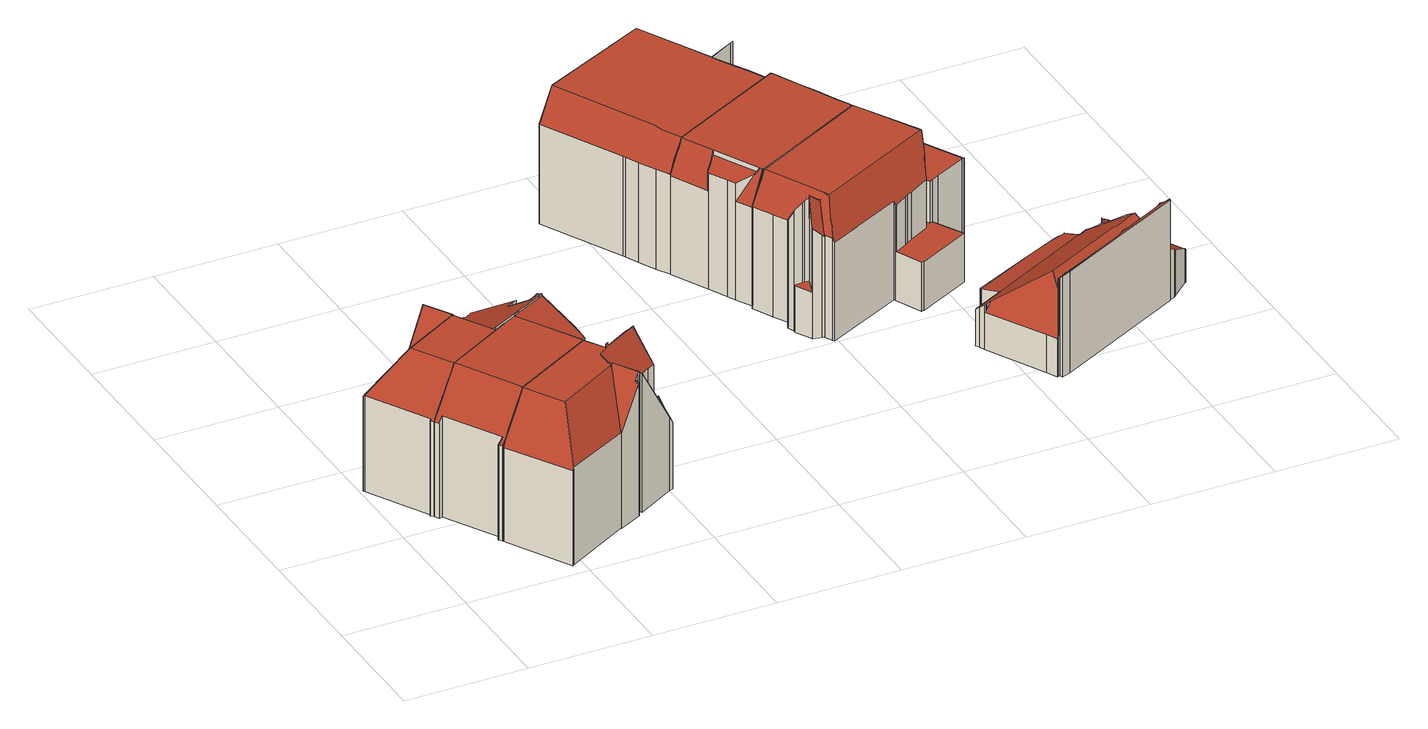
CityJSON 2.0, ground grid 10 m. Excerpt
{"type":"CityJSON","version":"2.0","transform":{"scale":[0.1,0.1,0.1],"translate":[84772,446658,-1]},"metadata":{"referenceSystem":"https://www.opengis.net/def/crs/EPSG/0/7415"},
"CityObjects":{
"building1":{"type":"Building","attributes":{"dak_type":"slanted","data_area":72,"data_coverage":0.868,"geconstateerd":false,"gid":14670222,"h_dak_50p":10.86,"h_dak_70p":11.71,"h_dak_max":11.98,"h_dak_min":8.09,"h_maaiveld":0.059,"kas_warenhuis":false,"lod11_replace":false,"ondergronds_type":"above ground","oorspronkelijkbouwjaar":1925,"pw_actueel":"yes","pw_bron":"ahn3","reconstructie_methode":"tudelft3d-geoflow","reconstruction_skipped":false,"rmse_lod12":1.44,"rmse_lod13":1.14,"rmse_lod22":0.0361,"rn":1,"status":"Pand in gebruik","t_run":151.17,"val3dity_codes_lod12":"[]","val3dity_codes_lod13":"[]","val3dity_codes_lod22":"[]"},"children":["building1-1"]},
"building1-1":{"type":"BuildingPart","parents":["building1"],"geometry":[{"type":"Solid","lod":"2.2","boundaries":[[[[0,1,2,3,4,5,6,7,8,9,10,11,12,13,14,15,16,17,18,19,20,21,22,23]],[[24,18,17,25]],[[25,17,16,26]],[[27,13,12,28]],[[29,15,14,30]],[[30,14,13,27]],[[31,11,10,32]],[[28,12,11,31]],[[33,34,35]],[[36,2,1,37]],[[38,6,39]],[[40,8,7,41]],[[42,43,44,45]],[[46,22,21,47]],[[48,0,23,49]],[[39,6,5,50]],[[49,23,22,46]],[[41,7,6,38]],[[43,42,51]],[[50,5,4,52]],[[52,4,3,34,33]],[[47,53,54]],[[37,1,0,48]],[[34,3,2,36]],[[32,10,9,55]],[[55,9,8,40]],[[26,16,15,29]],[[56,20,19,57]],[[57,19,18,24]],[[45,44,58]],[[53,47,21,20,56]],[[41,38,59,42,45,58,54,60,40]],[[50,61,51,42,59,38,39]],[[48,49,62,35,34,36,37]],[[35,51,61,50,52,33]],[[58,44,43,51,35,62,49,46,47,54]],[[55,40,60,54,53,56,57,24,25,26,29,30,27,28,31,32]]]],"semantics":{"surfaces":[{"type":"GroundSurface"},{"type":"WallSurface","on_footprint_edge":true},{"type":"WallSurface","on_footprint_edge":false},{"type":"RoofSurface"}],"values":[[0,1,1,1,1,1,1,1,2,1,1,1,2,1,1,1,1,1,2,1,1,2,1,1,1,1,1,1,1,2,1,3,3,3,3,3,3]]}}]},
"building2":{"type":"Building","attributes":{"dak_type":"slanted","data_area":69.7,"data_coverage":0.893,"geconstateerd":false,"gid":14670212,"h_dak_50p":11.78,"h_dak_70p":11.79,"h_dak_max":11.98,"h_dak_min":8.52,"h_maaiveld":0.07,"kas_warenhuis":false,"lod11_replace":false,"ondergronds_type":"above ground","oorspronkelijkbouwjaar":2008,"pw_actueel":"yes","pw_bron":"ahn3","reconstructie_methode":"tudelft3d-geoflow","reconstruction_skipped":false,"rmse_lod12":1.01,"rmse_lod13":0.961,"rmse_lod22":0.0319,"rn":1,"status":"Pand in gebruik","t_run":146.77,"val3dity_codes_lod12":"[]","val3dity_codes_lod13":"[]","val3dity_codes_lod22":"[]"},"children":["building2-1"]},
"building2-1":{"type":"BuildingPart","parents":["building2"],"geometry":[{"type":"Solid","lod":"2.2","boundaries":[[[[63,64,65,66,67,68,69,0,70,23,71,72,73,19,74,75,76,77,78,79,80,81,82,83,84,85,86]],[[87,65,64,88]],[[89,75,74,90]],[[91,19,73,92]],[[93,67,66,94]],[[95,68,67,93]],[[96,85,84,97]],[[90,74,19,91]],[[98,81,80,99]],[[100,82,81,98]],[[101,76,75,89]],[[48,0,69,102]],[[103,63,86,104]],[[99,80,79,105]],[[105,79,78,106]],[[106,78,77,107]],[[108,109,110]],[[97,84,83,111]],[[111,83,82,100]],[[112,71,23,49]],[[109,72,71,112]],[[92,73,72,109,108]],[[104,86,85,96]],[[107,77,76,101]],[[49,23,70,113]],[[113,70,0,48]],[[102,69,68,95]],[[94,66,65,87]],[[88,64,63,103]],[[109,112,49,114,115,104,96,116,110]],[[96,97,111,117,110,116]],[[95,93,94,87,88,103,104,115,114,49,113,48,102]],[[89,90,91,92,108,110,117,111,100,98,99,105,106,107,101]]]],"semantics":{"surfaces":[{"type":"GroundSurface"},{"type":"WallSurface","on_footprint_edge":true},{"type":"WallSurface","on_footprint_edge":false},{"type":"RoofSurface"}],"values":[[0,1,1,1,1,1,1,1,1,1,1,1,1,1,1,1,2,1,1,1,1,1,1,1,1,1,1,1,1,3,3,3,3]]}}]},
"building3":{"type":"Building","attributes":{"dak_type":"slanted","data_area":70.55,"data_coverage":0.873,"geconstateerd":false,"gid":11190258,"h_dak_50p":11.05,"h_dak_70p":11.77,"h_dak_max":11.91,"h_dak_min":6.39,"h_maaiveld":0.107,"kas_warenhuis":false,"lod11_replace":false,"ondergronds_type":"above ground","oorspronkelijkbouwjaar":2008,"pw_actueel":"yes","pw_bron":"ahn3","reconstructie_methode":"tudelft3d-geoflow","reconstruction_skipped":false,"rmse_lod12":1.74,"rmse_lod13":1.35,"rmse_lod22":0.0331,"rn":1,"status":"Pand in gebruik","t_run":196.68,"val3dity_codes_lod12":"[]","val3dity_codes_lod13":"[]","val3dity_codes_lod22":"[]"},"children":["building3-1"]},
"building3-1":{"type":"BuildingPart","parents":["building3"],"geometry":[{"type":"Solid","lod":"2.2","boundaries":[[[[118,84,119,83,120,82,121,122,123,124,125,126,127,128,129,130,131,132,133,134,135,136,137,138,139,140,141,142,65,143,144,86,145,146,85]],[[147,125,124,148]],[[149,127,126,150]],[[151,128,127,149]],[[150,126,125,147]],[[152,129,128,151]],[[153,144,143,154]],[[104,86,144,153]],[[155,141,140,156]],[[157,158,159]],[[160,135,134,161]],[[158,157,162]],[[163,122,164]],[[165,123,122,163]],[[148,124,123,165]],[[164,122,121,166]],[[167,168,169,170,171]],[[171,170,172,173]],[[174,142,141,155]],[[173,172,175]],[[176,83,119,177]],[[178,130,129,152]],[[179,131,130,178]],[[180,136,135,160]],[[181,137,136,180]],[[182,138,137,181]],[[183,132,131,179]],[[184,133,132,183]],[[161,134,133,184]],[[185,186,187]],[[188,189,190,191]],[[192,139,138,182]],[[156,140,139,192]],[[154,143,65,193]],[[194,145,86,104]],[[195,118,85,96]],[[193,65,142,174]],[[196,197,189,188]],[[191,190,159]],[[198,146,145,194]],[[177,119,84,199]],[[96,85,146,198]],[[200,201,202]],[[186,185,201,200]],[[197,196,187]],[[169,168,203]],[[204,120,83,176]],[[205,82,120,204]],[[166,121,82,205]],[[206,199,84,118,195]],[[207,208,199,206]],[[208,207,203]],[[168,167,209]],[[210,104,153,154,193,174,155]],[[191,159,158,162,211,156,192,182,181,180,160,161,212]],[[210,155,156,211,162,157]],[[191,212,161,184,183,179,178,152,213,214,201,185,187,196,188]],[[157,159,190,189,197,187,186,200,202,175,172,170,215,96,198,194,104,210]],[[164,166,205,204,176,177,199,208,203,168,209,216,217,163]],[[215,170,169,203,207,206,195,96]],[[214,213,152,151,149,150,147,148,165,163,217,216,209,167,171,173,175,202,201]]]],"semantics":{"surfaces":[{"type":"GroundSurface"},{"type":"WallSurface","on_footprint_edge":true},{"type":"WallSurface","on_footprint_edge":false},{"type":"RoofSurface"}],"values":[[0,1,1,1,1,1,1,1,1,2,1,2,1,1,1,1,2,2,1,2,1,1,1,1,1,1,1,1,1,2,2,1,1,1,1,1,1,2,2,1,1,1,2,2,2,2,1,1,1,1,2,2,2,3,3,3,3,3,3,3,3]]}}]},
"building4":{"type":"Building","attributes":{"dak_type":"slanted","data_area":140.82,"data_coverage":0.95,"geconstateerd":false,"gid":17147222,"h_dak_50p":10.68,"h_dak_70p":10.72,"h_dak_max":11.1,"h_dak_min":0.75,"h_maaiveld":-0.13,"kas_warenhuis":false,"lod11_replace":false,"ondergronds_type":"above ground","oorspronkelijkbouwjaar":1915,"pw_actueel":"yes","pw_bron":"ahn3","reconstructie_methode":"tudelft3d-geoflow","reconstruction_skipped":false,"rmse_lod12":2.08,"rmse_lod13":0.757,"rmse_lod22":0.388,"rn":1,"status":"Pand in gebruik","t_run":181.98,"val3dity_codes_lod12":"[]","val3dity_codes_lod13":"[]","val3dity_codes_lod22":"[]"},"children":["building4-1"]},
"building4-1":{"type":"BuildingPart","parents":["building4"],"geometry":[{"type":"Solid","lod":"2.2","boundaries":[[[[218,219,220,221,222,223,224,225,226,227,228,229,230,231,232,233,234,235,236,237,238,239,240,241,242]],[[243,239,238,244,245]],[[246,228,227,247]],[[248,229,228,246]],[[249,221,220,250]],[[251,252,253,254,255]],[[256,257,253,252]],[[258,247,227,226,259]],[[259,226,225,260]],[[261,224,223,262]],[[263,241,240,264]],[[264,240,239,243]],[[265,222,221,249]],[[262,223,222,265]],[[266,242,241,263]],[[244,238,237,267]],[[267,237,236,268]],[[260,225,224,261]],[[269,230,229,248]],[[245,244,270,271]],[[268,236,235,272]],[[271,270,273,274,275]],[[275,274,252,251]],[[274,273,276,277]],[[255,254,247,258]],[[278,218,242,266]],[[279,219,218,278]],[[280,234,233,281]],[[257,231,230,269]],[[282,232,231,257,256]],[[283,281,233,232,282]],[[277,276,281,283]],[[272,235,234,280]],[[250,220,219,279]],[[271,275,251,255,258,259,260,261,262,284,285,286,287,288,243,245]],[[276,273,270,244,267,268,272,280,281]],[[279,278,266,263,264,243,288,287,286,285,284,262,265,249,250]],[[257,269,248,246,247,254,253]],[[277,283,282,256,252,274]]]],"semantics":{"surfaces":[{"type":"GroundSurface"},{"type":"WallSurface","on_footprint_edge":true},{"type":"WallSurface","on_footprint_edge":false},{"type":"RoofSurface"}],"values":[[0,1,1,1,1,2,2,1,1,1,1,1,1,1,1,1,1,1,1,2,1,2,2,2,2,1,1,1,1,1,1,2,1,1,3,3,3,3,3]]}}]},
"building5":{"type":"Building","attributes":{"dak_type":"slanted","data_area":107.78,"data_coverage":0.941,"geconstateerd":false,"gid":18958603,"h_dak_50p":10.61,"h_dak_70p":10.64,"h_dak_max":10.87,"h_dak_min":3.69,"h_maaiveld":-0.126,"kas_warenhuis":false,"lod11_replace":false,"ondergronds_type":"above ground","oorspronkelijkbouwjaar":1915,"pw_actueel":"yes","pw_bron":"ahn3","reconstructie_methode":"tudelft3d-geoflow","reconstruction_skipped":false,"rmse_lod12":2.48,"rmse_lod13":2.93,"rmse_lod22":0.256,"rn":1,"status":"Pand in gebruik","t_run":130.66,"val3dity_codes_lod12":"[]","val3dity_codes_lod13":"[]","val3dity_codes_lod22":"[]"},"children":["building5-1"]},
"building5-1":{"type":"BuildingPart","parents":["building5"],"geometry":[{"type":"Solid","lod":"2.2","boundaries":[[[[289,290,291,292,293,294,295,296,297,298,299,300,240,301,302,303,239,304,236,305,306,307,308,309]],[[310,291,290,311]],[[312,313,314,315]],[[316,302,301,317]],[[318,305,236,319]],[[320,306,305,318]],[[321,300,299,322]],[[323,324,325,326]],[[327,240,300,321]],[[328,303,302,316]],[[243,239,303,328]],[[324,323,329]],[[330,295,294,331]],[[332,296,295,330]],[[333,309,308,334]],[[335,307,306,320]],[[317,301,240,327]],[[319,236,304,336]],[[315,314,336,337]],[[338,293,292,339,340]],[[339,292,291,310]],[[341,342,329]],[[343,344,345]],[[344,297,296,332]],[[337,336,304,239,243]],[[313,346,347,348]],[[331,294,293,338]],[[349,350,334,351]],[[342,341,352,353]],[[326,325,322,354]],[[354,322,299,298,355]],[[356,357,346,313,312]],[[355,298,297,344,343]],[[353,352,345]],[[340,339,358,359]],[[348,347,350,349]],[[360,289,309,333]],[[361,362,357,356]],[[363,364,362,361]],[[359,358,364,363]],[[311,290,289,360]],[[351,334,308,307,335]],[[316,317,327,321,322,325,324,329,342,365,243,328]],[[331,338,340,359,363,361,356,312,315,337,243,365,342,353,366]],[[353,345,344,332,330,331,366]],[[354,355,343,345,352,341,329,323,326]],[[348,349,351,335,320,318,319,336,314,313]],[[364,358,339,310,311,360,333,334,350,347,346,357,362]]]],"semantics":{"surfaces":[{"type":"GroundSurface"},{"type":"WallSurface","on_footprint_edge":true},{"type":"WallSurface","on_footprint_edge":false},{"type":"RoofSurface"}],"values":[[0,1,2,1,1,1,1,2,1,1,1,2,1,1,1,1,1,1,2,1,1,2,2,1,1,2,1,2,2,2,1,2,1,2,2,2,1,2,2,2,1,1,3,3,3,3,3,3]]}}]},
"building6":{"type":"Building","attributes":{"dak_type":"slanted","data_area":121.33,"data_coverage":0.908,"geconstateerd":false,"gid":14670215,"h_dak_50p":10.62,"h_dak_70p":10.67,"h_dak_max":11.09,"h_dak_min":3.6,"h_maaiveld":-0.287,"kas_warenhuis":false,"lod11_replace":false,"ondergronds_type":"above ground","oorspronkelijkbouwjaar":1915,"pw_actueel":"yes","pw_bron":"ahn3","reconstructie_methode":"tudelft3d-geoflow","reconstruction_skipped":false,"rmse_lod12":2.66,"rmse_lod13":0.618,"rmse_lod22":0.12,"rn":1,"status":"Pand in gebruik","t_run":275.9,"val3dity_codes_lod12":"[]","val3dity_codes_lod13":"[]","val3dity_codes_lod22":"[303]"},"children":["building6-1"]},
"building6-1":{"type":"BuildingPart","parents":["building6"],"geometry":[{"type":"MultiSurface","lod":"2.2","boundaries":[[[367,368,369,370,371,372,371,373,374,375,376,377,378,379,380,381,382,383,384,385,386,387,388,389,390,391,392,393,394,395,396,397,398,399]],[[400,398,397,401]],[[402,374,373,403]],[[404,382,381,405]],[[406,372,371,407]],[[408,380,379,409]],[[409,379,378,410]],[[411,375,374,402]],[[403,373,371,407]],[[412,413,414,415]],[[416,383,382,404]],[[405,381,380,408]],[[417,369,368,418]],[[419,420,421,422,423,424]],[[425,426,387,386,427]],[[428,429,389,430]],[[430,389,388,431]],[[432,433,434,435]],[[415,414,436,437]],[[437,436,438,439]],[[440,441,442,443]],[[444,445,441,440,446]],[[446,440,447,448]],[[449,450,429,428]],[[451,390,389,429]],[[452,453,454]],[[401,397,396,455]],[[431,388,387,426]],[[435,434,426,425]],[[456,457,433,432]],[[458,399,398,400]],[[407,371,370,459]],[[460,459,370,369,417]],[[461,462,463,464]],[[448,447,462,461]],[[410,378,377,465]],[[443,442,465,466]],[[466,465,377,376,467]],[[467,376,375,411]],[[424,423,392,391,468]],[[469,450,449]],[[421,420,419,470]],[[471,457,456]],[[472,395,394,473]],[[473,394,393,474]],[[475,476,477,478]],[[420,421,453,452]],[[479,480,445,444]],[[439,438,480,479]],[[468,391,390,451]],[[478,477,422,421,420]],[[474,393,392,423]],[[455,396,395,472,481]],[[481,472,476,475]],[[418,368,367,482]],[[464,463,459,460]],[[482,367,399,458]],[[413,384,383,416]],[[483,385,384,413,412]],[[427,386,385,483]],[[441,445,480,438,436,414,413,416,404,405,408,409,410,465,442]],[[407,459,463,462,447,440,443,466,467,411,402,403,407,406]],[[454,401,455,481,475,478,420,452]],[[456,432,435,425,427,483,412,415,437,439,479,444,446,448,461,464,484]],[[468,451,429,450,469,470,419,424]],[[477,476,472,473,474,423,422]],[[418,485,486,487,488,471,456,484,464,460,417]],[[486,485,418,482,458,400,401,454,453,421,470,469,449,428,430,431,426,434,433,457,471,488,487]]],"semantics":{"surfaces":[{"type":"GroundSurface"},{"type":"WallSurface","on_footprint_edge":true},{"type":"WallSurface","on_footprint_edge":false},{"type":"RoofSurface"}],"values":[0,1,1,1,1,1,1,1,1,2,1,1,1,2,1,1,1,2,2,2,2,2,2,2,1,2,1,1,2,2,1,1,1,2,2,1,2,1,1,1,2,2,2,1,1,2,2,2,2,1,2,1,1,2,1,2,1,1,1,1,3,3,3,3,3,3,3,3]}}]},
"building7":{"type":"Building","attributes":{"dak_type":"slanted","data_area":125.74,"data_coverage":0.925,"geconstateerd":false,"gid":14670216,"h_dak_50p":4.21,"h_dak_70p":5.02,"h_dak_max":11.39,"h_dak_min":0.198,"h_maaiveld":-0.29,"kas_warenhuis":false,"lod11_replace":false,"ondergronds_type":"above ground","oorspronkelijkbouwjaar":1906,"pw_actueel":"yes","pw_bron":"ahn3","reconstructie_methode":"tudelft3d-geoflow","reconstruction_skipped":false,"rmse_lod12":1.72,"rmse_lod13":3.61,"rmse_lod22":0.424,"rn":1,"status":"Pand in gebruik","t_run":262.34,"val3dity_codes_lod12":"[]","val3dity_codes_lod13":"[]","val3dity_codes_lod22":"[]"},"children":["building7-1"]},
"building7-1":{"type":"BuildingPart","parents":["building7"],"geometry":[{"type":"Solid","lod":"2.2","boundaries":[[[[489,490,491,492,493,494,495,496,497,498,499,500,501,502,503,504,505,506,507,508,509,510,511,512,513,514,515,516,517,518,519,520,521,522,523,524]],[[525,526,509,508,527]],[[528,493,492,529]],[[530,518,517,531]],[[532,516,515,533]],[[534,520,519,535,536]],[[536,535,537,538]],[[538,537,539,540,541]],[[540,539,542,543]],[[544,545,546,547]],[[547,546,548,549]],[[550,510,509,526]],[[551,552,526,525]],[[543,542,553,554]],[[555,513,512,556]],[[557,514,513,555]],[[535,519,518,530]],[[558,559,560,561]],[[562,563,564,565]],[[566,523,522,567]],[[561,560,568,569]],[[570,500,499,571]],[[571,499,498,572]],[[572,498,497,573]],[[574,496,495,575]],[[576,577,552,551]],[[578,511,510,550,579]],[[579,550,563,562]],[[556,512,511,578]],[[545,491,490,580]],[[581,489,524,582]],[[569,568,583,584]],[[584,583,582,585]],[[585,582,524,523,566]],[[529,492,491,545,544]],[[575,495,494,586]],[[573,497,496,574]],[[587,503,502,588]],[[554,553,565]],[[541,540,589,590]],[[531,517,516,532]],[[580,490,489,581]],[[586,494,493,528]],[[549,548,591]],[[567,522,521,592]],[[533,515,514,557]],[[593,506,505,594]],[[595,504,503,587]],[[594,505,504,595]],[[596,507,506,593]],[[527,508,507,596]],[[597,598,577,576]],[[565,564,598,597]],[[599,600,559,558]],[[601,602,600,599]],[[592,521,520,534]],[[590,589,602,601]],[[588,502,501,603]],[[603,501,500,570]],[[582,583,568,604,591,548,546,545,580,581]],[[569,584,585,566,567,592,534,536,538,541,590,601,599,558,561]],[[605,606,607,608,604,568,560,559,600,602,589,540,543]],[[533,557,555,556,578,579,562,565,553,542,539,537,535,530,531,532]],[[597,576,551,525,527,596,593,573,574,575,586,528,529,544,547,549,591,604,608,607,606,605,543,554,565]],[[577,598,564,563,550,526,552]],[[603,570,571,572,573,593,594,595,587,588]]]],"semantics":{"surfaces":[{"type":"GroundSurface"},{"type":"WallSurface","on_footprint_edge":true},{"type":"WallSurface","on_footprint_edge":false},{"type":"RoofSurface"}],"values":[[0,1,1,1,1,1,2,2,2,2,2,1,2,2,1,1,1,2,2,1,2,1,1,1,1,2,1,2,1,1,1,2,2,1,1,1,1,1,2,2,1,1,1,2,1,1,1,1,1,1,1,2,2,2,2,1,2,1,1,3,3,3,3,3,3,3]]}}]}
},
"vertices":[
[30,110,11],[28,112,11],[29,113,11],[1,163,11],[0,164,11],[46,190,11],[67,202,11],[68,203,11],[89,215,11],[113,228,11],[114,226,11],[120,230,11],[139,196,11],[135,194,11],[130,191,11],[140,175,11],[145,178,11],[148,180,11],[148,179,11],[150,177,11],[147,175,11],[99,149,11],[98,148,11],[52,122,11],[148,179,128],[148,180,128],[145,178,128],[135,194,116],[139,196,116],[140,175,128],[130,191,116],[120,230,92],[114,226,92],[1,163,93],[1,163,92],[33,154,128],[29,113,92],[28,112,91],[67,202,129],[67,202,128],[89,215,91],[68,203,128],[80,181,129],[80,181,128],[80,180,128],[80,180,129],[98,148,128],[99,149,128],[30,110,91],[52,122,128],[46,190,91],[79,180,128],[0,164,91],[99,149,130],[98,151,128],[113,228,91],[147,175,129],[150,177,129],[81,180,128],[68,201,129],[90,213,92],[48,190,93],[50,125,128],
[76,67,11],[63,60,11],[59,58,11],[57,61,11],[61,62,11],[35,107,11],[32,106,11],[33,112,11],[119,160,11],[120,160,11],[145,175,11],[164,152,11],[168,144,11],[164,142,11],[163,141,11],[160,139,11],[163,134,11],[169,123,11],[178,128,11],[179,125,11],[170,120,11],[161,115,11],[149,108,11],[81,70,11],[59,58,91],[63,60,96],[168,144,105],[164,152,111],[150,177,128],[145,175,128],[61,62,96],[57,61,91],[35,107,96],[149,108,128],[161,115,107],[178,128,94],[169,123,94],[179,125,92],[164,142,106],[32,106,91],[76,67,119],[81,70,128],[163,134,102],[160,139,106],[163,141,106],[120,160,129],[120,160,128],[120,159,128],[170,120,93],[119,160,128],[33,112,96],[54,119,128],[80,73,128],[149,109,128],[162,126,98],
[149,109,11],[166,118,11],[174,123,11],[180,124,11],[189,108,11],[189,107,11],[198,93,11],[192,90,11],[185,86,11],[191,76,11],[194,78,11],[200,68,11],[200,67,11],[197,66,11],[166,48,11],[165,50,11],[164,49,11],[163,49,11],[161,48,11],[161,46,11],[162,45,11],[143,35,11],[143,36,11],[90,6,11],[89,5,11],[60,58,11],[64,61,11],[82,71,11],[145,106,11],[192,90,102],[198,93,102],[191,76,85],[185,86,102],[194,78,85],[200,68,67],[64,61,99],[60,58,92],[90,6,93],[143,36,91],[151,68,128],[151,68,127],[152,69,128],[163,49,128],[164,49,130],[151,67,126],[189,108,129],[189,108,128],[189,107,128],[180,124,102],[161,93,131],[161,93,128],[161,93,124],[159,92,128],[159,92,131],[159,91,128],[159,91,129],[89,5,91],[158,90,128],[170,120,99],[166,118,99],[200,67,67],[197,66,73],[161,48,124],[161,46,124],[162,45,123],[166,48,128],[165,50,128],[151,75,127],[151,75,128],[151,73,128],[152,70,129],[152,70,128],[153,69,128],[153,69,129],[143,35,91],[59,58,90],[82,71,128],[149,109,127],[151,72,129],[151,72,128],[145,106,128],[161,115,99],[151,81,128],[151,81,123],[151,85,128],[161,100,119],[174,123,99],[179,125,99],[161,115,108],[161,111,111],[161,111,104],[161,92,129],[99,38,128],[144,40,96],[154,67,129],[162,78,110],[155,80,118],[150,106,128],[181,104,129],[184,105,129],
[314,369,9],[313,371,9],[279,437,9],[279,438,9],[280,438,9],[293,445,9],[383,490,9],[384,489,9],[414,431,9],[437,443,9],[438,444,9],[438,443,9],[445,430,9],[443,429,9],[443,428,9],[452,417,9],[452,416,9],[459,404,9],[460,401,9],[456,399,9],[436,389,9],[345,341,9],[332,334,9],[326,344,9],[319,358,9],[345,341,117],[436,389,40],[436,389,116],[438,444,40],[437,443,40],[438,443,40],[279,438,93],[279,437,93],[422,415,116],[422,415,48],[422,415,41],[414,430,41],[414,430,116],[443,429,48],[443,429,40],[437,443,116],[414,431,116],[384,489,116],[383,490,116],[293,445,118],[326,344,93],[332,334,93],[280,438,95],[319,358,93],[456,399,40],[460,401,40],[445,430,40],[435,391,40],[435,391,116],[459,404,40],[429,403,41],[429,403,48],[429,403,116],[449,415,40],[449,415,48],[314,369,93],[313,371,93],[452,416,40],[452,417,40],[443,428,48],[452,417,48],[293,444,118],[333,364,118],[334,363,118],[337,356,117],[344,342,117],
[502,343,9],[503,342,9],[481,330,9],[474,326,9],[382,277,9],[378,275,9],[375,273,9],[365,268,9],[358,281,9],[355,288,9],[347,303,9],[332,333,9],[334,335,9],[337,337,9],[342,339,9],[442,392,9],[469,406,9],[470,406,9],[471,405,9],[483,381,9],[495,357,9],[481,330,48],[503,342,47],[454,368,116],[454,368,83],[443,391,83],[443,391,116],[337,337,103],[334,335,96],[469,406,82],[460,401,82],[470,406,82],[332,333,92],[347,303,92],[351,308,110],[351,308,103],[347,304,94],[347,304,108],[332,334,92],[342,339,112],[355,313,112],[375,273,112],[378,275,117],[365,268,92],[495,357,47],[483,381,47],[471,405,82],[442,392,83],[442,392,116],[382,277,117],[474,326,48],[474,326,116],[357,315,113],[357,315,117],[358,281,107],[358,281,92],[372,279,112],[454,368,48],[463,372,48],[463,372,83],[482,381,82],[482,381,47],[483,381,82],[376,278,113],[376,278,117],[347,303,107],[355,288,107],[459,358,116],[459,358,48],[474,327,48],[474,327,116],[502,343,47],[468,339,116],[468,339,48],[474,328,116],[474,328,48],[345,339,117],[377,276,117],
[370,271,7],[377,275,7],[383,278,7],[475,326,7],[503,341,7],[503,342,7],[537,275,7],[538,274,7],[536,273,7],[510,260,7],[504,257,7],[505,255,7],[517,233,7],[517,232,7],[474,210,7],[474,211,7],[472,210,7],[462,232,7],[461,233,7],[398,202,7],[397,203,7],[394,209,7],[394,210,7],[392,210,7],[385,211,7],[385,212,7],[378,225,7],[378,226,7],[378,227,7],[376,233,7],[380,238,7],[373,251,7],[365,268,7],[373,251,93],[380,238,93],[538,274,83],[537,275,83],[474,211,48],[474,210,48],[503,342,82],[503,341,82],[517,232,48],[517,233,48],[505,255,48],[536,273,83],[462,232,87],[462,232,48],[463,232,48],[463,232,87],[472,210,48],[383,278,117],[377,275,117],[390,227,118],[390,227,116],[390,227,99],[390,227,46],[385,212,46],[385,212,101],[397,203,94],[397,203,93],[398,202,90],[394,210,92],[394,210,91],[394,210,93],[394,209,93],[400,212,104],[400,212,103],[399,208,99],[399,208,100],[472,237,48],[472,237,88],[475,239,48],[475,239,88],[499,260,83],[499,260,48],[502,256,48],[502,256,83],[496,251,89],[496,251,48],[499,260,101],[500,261,83],[500,261,102],[396,219,103],[396,219,102],[392,210,93],[390,228,115],[390,228,101],[392,234,108],[376,233,98],[404,223,117],[404,223,116],[365,268,93],[475,326,83],[475,326,116],[503,272,116],[503,272,83],[503,273,83],[503,273,117],[504,257,48],[504,257,83],[510,260,83],[385,211,100],[399,227,112],[398,227,112],[402,227,117],[378,227,46],[378,226,46],[378,225,46],[385,227,113],[385,227,46],[386,227,46],[386,227,114],[480,242,88],[480,242,48],[378,227,108],[370,271,103],[461,233,90],[412,227,117],[378,274,117],[379,273,117],[400,231,117],[402,228,117],
[519,86,7],[514,95,7],[489,143,7],[487,148,7],[485,150,7],[487,151,7],[508,162,7],[512,164,7],[512,165,7],[504,179,7],[504,180,7],[514,185,7],[564,210,7],[584,218,7],[591,220,7],[592,221,7],[593,218,7],[598,210,7],[598,208,7],[601,210,7],[605,212,7],[622,221,7],[622,220,7],[625,222,7],[626,222,7],[627,222,7],[659,160,7],[658,160,7],[644,147,7],[643,146,7],[638,144,7],[638,143,7],[529,87,7],[522,84,7],[521,86,7],[520,87,7],[605,212,38],[605,212,23],[601,210,38],[485,150,38],[487,148,40],[643,146,47],[644,147,46],[658,160,36],[659,160,35],[638,143,92],[638,144,50],[638,144,92],[636,147,50],[636,147,89],[634,151,50],[634,151,53],[634,151,86],[624,172,49],[624,172,69],[489,143,44],[489,143,38],[490,143,39],[490,143,44],[491,144,40],[491,144,44],[622,221,24],[607,208,41],[607,208,20],[621,178,49],[621,178,65],[626,222,35],[625,222,36],[627,222,35],[586,123,87],[586,123,52],[529,92,50],[529,92,89],[614,204,46],[614,204,17],[612,198,14],[612,198,49],[521,86,90],[522,84,92],[530,95,52],[530,95,87],[514,185,34],[504,180,34],[504,179,34],[512,165,37],[512,164,38],[508,162,38],[610,202,46],[610,202,16],[622,220,38],[622,221,38],[514,95,39],[519,86,39],[520,87,40],[524,89,45],[524,89,89],[520,87,89],[487,151,38],[591,220,34],[584,218,34],[630,148,53],[630,148,86],[495,146,44],[529,87,92],[598,210,37],[593,218,35],[592,221,34],[598,208,38],[611,200,48],[611,200,15],[594,130,86],[594,130,53],[598,130,87],[598,130,52],[564,210,33],[535,126,70],[618,169,69],[616,168,69],[604,161,69],[602,161,69]
]}
